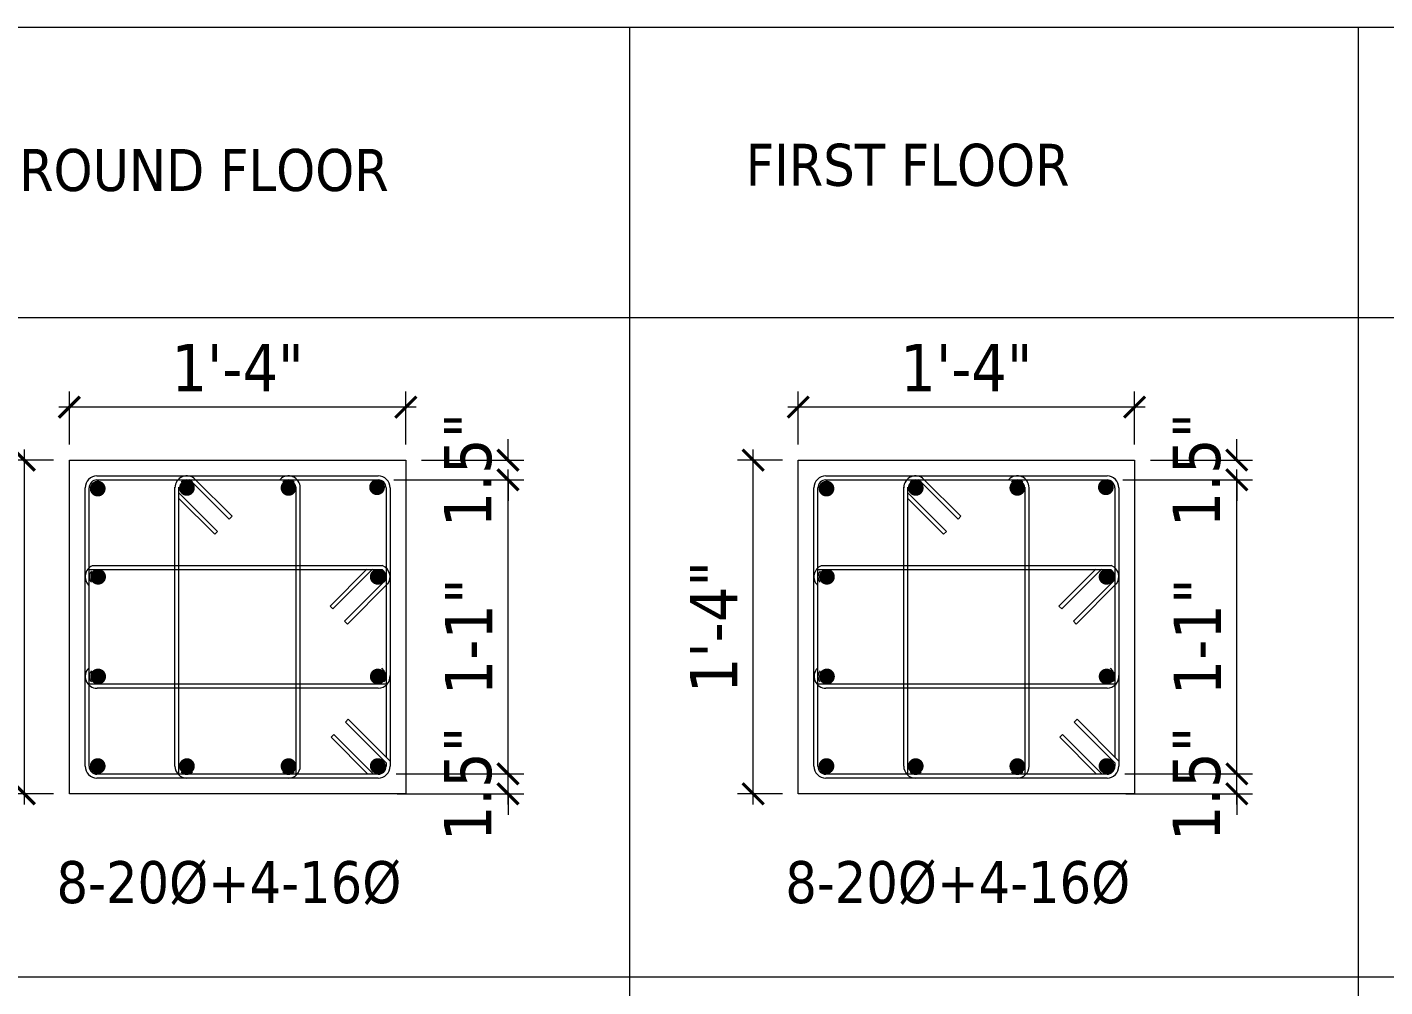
# Model space of a CAD drawing. Header units: inches. Extents: x 130993 to 274375, y -5108 to 103559.
# Drawn here: x 134606.3 to 134864.6, y 50715.5 to 50898.1 of the extents above; entities that cross this region are included whole.
import ezdxf

# ---------------------------------------------------------------- set-up
doc = ezdxf.new("R2010")
doc.units = ezdxf.units.IN
doc.header["$MEASUREMENT"] = 0
doc.header["$PDMODE"] = 2
doc.header["$PDSIZE"] = -3
for name, color, linetype, lineweight in [('DIMENSION', 142, 'Continuous', 20), ('HATCH', 9, 'Continuous', 9), ('TEXT', 181, 'Continuous', 13)]:
    doc.layers.add(name, color=color, linetype=linetype, lineweight=lineweight)
doc.layers.add('FRAME', color=7, linetype='Continuous')
doc.styles.add('TAHOMA', font='tahoma.ttf', dxfattribs={"height": 9})
doc.dimstyles.new('1-2', dxfattribs={"dimscale": 0, "dimtxt": 8, "dimasz": 4, "dimexe": 3, "dimexo": 3, "dimgap": 3, "dimtad": 1, "dimdec": 0, "dimlfac": 0.25, "dimzin": 3, "dimdsep": 46, "dimlunit": 4, "dimtxsty": 'TAHOMA', "dimblk1": 'ARCHTICK', "dimblk2": 'ARCHTICK', "dimsah": 1, "dimcen": 0, "dimdle": 2, "dimclrd": 6, "dimclre": 6, "dimclrt": 7, "dimadec": 0, "dimazin": 0, "dimtfac": 0.333333, "dimtdec": 0, "dimtix": 1, "dimtofl": 0, "dimtmove": 0, "dimatfit": 2, "dimfxl": 1, "dimtolj": 1, "dimtzin": 0, "dimlwd": -1, "dimlwe": -1, "dimarcsym": 0})

# ---------------------------------------------------------------- blocks, each defined once
blk = doc.blocks.new('_ArchTick')
at = {"color": 0, "linetype": 'ByBlock', "const_width": 0.15}
blk.add_lwpolyline([(-0.5, -0.5), (0.5, 0.5)], dxfattribs=at)
blk = doc.blocks.new('*D1347')
at = {"layer": 'Defpoints', "color": 0, "ltscale": 10}
for p in [(134673.47, 50756.03), (134673.66, 50752.23), (134697.78, 50752.23)]:
    blk.add_point(p, dxfattribs=at)
at = {"layer": 'DIMENSION', "color": 6, "ltscale": 10}
for p, q in [((134697.78, 50756.03), (134697.78, 50760.03)), ((134676.47, 50756.03), (134700.78, 50756.03)), ((134676.66, 50752.23), (134700.78, 50752.23)), ((134697.78, 50752.23), (134697.78, 50748.23))]:
    blk.add_line(p, q, dxfattribs=at)
at = {"layer": 'DIMENSION', "color": 6, "ltscale": 10, "xscale": 4, "yscale": 4, "zscale": 4}
for p, rotation in [((134697.78, 50756.03), 270), ((134697.78, 50752.23), 90)]:
    blk.add_blockref('_ArchTick', p, dxfattribs=dict(at, rotation=rotation))
at = {"layer": 'DIMENSION', "color": 7, "ltscale": 10, "insert": (134690.17, 50754.13), "char_height": 9, "attachment_point": 5, "rotation": 90, "style": 'TAHOMA'}
blk.add_mtext('\\A1;1.5"', dxfattribs=at)
blk = doc.blocks.new('*D1348')
at = {"layer": 'Defpoints', "color": 0, "ltscale": 10}
for p in [(134678.33, 50815.73), (134697.78, 50815.73), (134673.08, 50811.98)]:
    blk.add_point(p, dxfattribs=at)
at = {"layer": 'DIMENSION', "color": 6, "ltscale": 10}
for p, q in [((134697.78, 50815.73), (134697.78, 50819.73)), ((134681.33, 50815.73), (134700.78, 50815.73)), ((134676.08, 50811.98), (134700.78, 50811.98)), ((134697.78, 50811.98), (134697.78, 50807.98))]:
    blk.add_line(p, q, dxfattribs=at)
at = {"layer": 'DIMENSION', "color": 6, "ltscale": 10, "xscale": 4, "yscale": 4, "zscale": 4}
for p, rotation in [((134697.78, 50815.73), 270), ((134697.78, 50811.98), 90)]:
    blk.add_blockref('_ArchTick', p, dxfattribs=dict(at, rotation=rotation))
at = {"layer": 'DIMENSION', "color": 7, "ltscale": 10, "insert": (134690.17, 50813.86), "char_height": 9, "attachment_point": 5, "rotation": 90, "style": 'TAHOMA'}
blk.add_mtext('\\A1;1.5"', dxfattribs=at)
blk = doc.blocks.new('*D1349')
at = {"layer": 'Defpoints', "color": 0, "ltscale": 10}
for p in [(134673.08, 50811.98), (134697.78, 50811.98), (134673.66, 50752.23)]:
    blk.add_point(p, dxfattribs=at)
at = {"layer": 'DIMENSION', "color": 6, "ltscale": 10}
for p, q in [((134697.78, 50750.23), (134697.78, 50813.98)), ((134676.08, 50811.98), (134700.78, 50811.98)), ((134676.66, 50752.23), (134700.78, 50752.23))]:
    blk.add_line(p, q, dxfattribs=at)
at = {"layer": 'DIMENSION', "color": 6, "ltscale": 10, "xscale": 4, "yscale": 4, "zscale": 4}
for p, rotation in [((134697.78, 50811.98), 90), ((134697.78, 50752.23), 270)]:
    blk.add_blockref('_ArchTick', p, dxfattribs=dict(at, rotation=rotation))
at = {"layer": 'DIMENSION', "color": 7, "ltscale": 10, "insert": (134690.26, 50782.11), "char_height": 9, "attachment_point": 5, "rotation": 90, "style": 'TAHOMA'}
blk.add_mtext('\\A1;1-1"', dxfattribs=at)
blk = doc.blocks.new('*D1350')
at = {"layer": 'Defpoints', "color": 0, "ltscale": 10}
for p in [(134605.76, 50815.73), (134614.33, 50815.73), (134614.33, 50752.23)]:
    blk.add_point(p, dxfattribs=at)
at = {"layer": 'DIMENSION', "color": 6, "ltscale": 10}
for p, q in [((134611.33, 50815.73), (134602.76, 50815.73)), ((134605.76, 50750.23), (134605.76, 50817.73)), ((134611.33, 50752.23), (134602.76, 50752.23))]:
    blk.add_line(p, q, dxfattribs=at)
at = {"layer": 'DIMENSION', "color": 6, "ltscale": 10, "xscale": 4, "yscale": 4, "zscale": 4}
for p, rotation in [((134605.76, 50815.73), 90), ((134605.76, 50752.23), 270)]:
    blk.add_blockref('_ArchTick', p, dxfattribs=dict(at, rotation=rotation))
at = {"layer": 'DIMENSION', "color": 7, "ltscale": 10, "insert": (134598.24, 50783.98), "char_height": 9, "attachment_point": 5, "rotation": 90, "style": 'TAHOMA'}
blk.add_mtext('\\A1;1\'-4"', dxfattribs=at)
blk = doc.blocks.new('*D1351')
at = {"layer": 'Defpoints', "color": 0, "ltscale": 10}
for p in [(134614.33, 50825.82), (134614.33, 50815.73), (134678.33, 50815.73)]:
    blk.add_point(p, dxfattribs=at)
at = {"layer": 'DIMENSION', "color": 6, "ltscale": 10}
for p, q in [((134614.33, 50818.73), (134614.33, 50828.82)), ((134678.33, 50818.73), (134678.33, 50828.82)), ((134680.33, 50825.82), (134612.33, 50825.82))]:
    blk.add_line(p, q, dxfattribs=at)
at = {"layer": 'DIMENSION', "color": 6, "ltscale": 10, "xscale": 4, "yscale": 4, "zscale": 4, "rotation": 180}
blk.add_blockref('_ArchTick', (134614.33, 50825.82), dxfattribs=at)
at = {"layer": 'DIMENSION', "color": 6, "ltscale": 10, "xscale": 4, "yscale": 4, "zscale": 4}
blk.add_blockref('_ArchTick', (134678.33, 50825.82), dxfattribs=at)
at = {"layer": 'DIMENSION', "color": 7, "ltscale": 10, "insert": (134646.33, 50833.34), "char_height": 9, "attachment_point": 5, "style": 'TAHOMA'}
blk.add_mtext('\\A1;1\'-4"', dxfattribs=at)
blk = doc.blocks.new('*D1352')
at = {"layer": 'Defpoints', "color": 0, "ltscale": 10}
for p in [(134812.12, 50756.03), (134812.31, 50752.23), (134836.42, 50752.23)]:
    blk.add_point(p, dxfattribs=at)
at = {"layer": 'DIMENSION', "color": 6, "ltscale": 10}
for p, q in [((134836.42, 50756.03), (134836.42, 50760.03)), ((134815.12, 50756.03), (134839.42, 50756.03)), ((134815.31, 50752.23), (134839.42, 50752.23)), ((134836.42, 50752.23), (134836.42, 50748.23))]:
    blk.add_line(p, q, dxfattribs=at)
at = {"layer": 'DIMENSION', "color": 6, "ltscale": 10, "xscale": 4, "yscale": 4, "zscale": 4}
for p, rotation in [((134836.42, 50756.03), 270), ((134836.42, 50752.23), 90)]:
    blk.add_blockref('_ArchTick', p, dxfattribs=dict(at, rotation=rotation))
at = {"layer": 'DIMENSION', "color": 7, "ltscale": 10, "insert": (134828.82, 50754.13), "char_height": 9, "attachment_point": 5, "rotation": 90, "style": 'TAHOMA'}
blk.add_mtext('\\A1;1.5"', dxfattribs=at)
blk = doc.blocks.new('*D1353')
at = {"layer": 'Defpoints', "color": 0, "ltscale": 10}
for p in [(134816.98, 50815.73), (134836.42, 50815.73), (134811.73, 50811.98)]:
    blk.add_point(p, dxfattribs=at)
at = {"layer": 'DIMENSION', "color": 6, "ltscale": 10}
for p, q in [((134836.42, 50815.73), (134836.42, 50819.73)), ((134819.98, 50815.73), (134839.42, 50815.73)), ((134814.73, 50811.98), (134839.42, 50811.98)), ((134836.42, 50811.98), (134836.42, 50807.98))]:
    blk.add_line(p, q, dxfattribs=at)
at = {"layer": 'DIMENSION', "color": 6, "ltscale": 10, "xscale": 4, "yscale": 4, "zscale": 4}
for p, rotation in [((134836.42, 50815.73), 270), ((134836.42, 50811.98), 90)]:
    blk.add_blockref('_ArchTick', p, dxfattribs=dict(at, rotation=rotation))
at = {"layer": 'DIMENSION', "color": 7, "ltscale": 10, "insert": (134828.82, 50813.86), "char_height": 9, "attachment_point": 5, "rotation": 90, "style": 'TAHOMA'}
blk.add_mtext('\\A1;1.5"', dxfattribs=at)
blk = doc.blocks.new('*D1354')
at = {"layer": 'Defpoints', "color": 0, "ltscale": 10}
for p in [(134811.73, 50811.98), (134836.42, 50811.98), (134812.31, 50752.23)]:
    blk.add_point(p, dxfattribs=at)
at = {"layer": 'DIMENSION', "color": 6, "ltscale": 10}
for p, q in [((134836.42, 50750.23), (134836.42, 50813.98)), ((134814.73, 50811.98), (134839.42, 50811.98)), ((134815.31, 50752.23), (134839.42, 50752.23))]:
    blk.add_line(p, q, dxfattribs=at)
at = {"layer": 'DIMENSION', "color": 6, "ltscale": 10, "xscale": 4, "yscale": 4, "zscale": 4}
for p, rotation in [((134836.42, 50811.98), 90), ((134836.42, 50752.23), 270)]:
    blk.add_blockref('_ArchTick', p, dxfattribs=dict(at, rotation=rotation))
at = {"layer": 'DIMENSION', "color": 7, "ltscale": 10, "insert": (134828.91, 50782.11), "char_height": 9, "attachment_point": 5, "rotation": 90, "style": 'TAHOMA'}
blk.add_mtext('\\A1;1-1"', dxfattribs=at)
blk = doc.blocks.new('*D1355')
at = {"layer": 'Defpoints', "color": 0, "ltscale": 10}
for p in [(134744.41, 50815.73), (134752.98, 50815.73), (134752.98, 50752.23)]:
    blk.add_point(p, dxfattribs=at)
at = {"layer": 'DIMENSION', "color": 6, "ltscale": 10}
for p, q in [((134749.98, 50815.73), (134741.41, 50815.73)), ((134744.41, 50750.23), (134744.41, 50817.73)), ((134749.98, 50752.23), (134741.41, 50752.23))]:
    blk.add_line(p, q, dxfattribs=at)
at = {"layer": 'DIMENSION', "color": 6, "ltscale": 10, "xscale": 4, "yscale": 4, "zscale": 4}
for p, rotation in [((134744.41, 50815.73), 90), ((134744.41, 50752.23), 270)]:
    blk.add_blockref('_ArchTick', p, dxfattribs=dict(at, rotation=rotation))
at = {"layer": 'DIMENSION', "color": 7, "ltscale": 10, "insert": (134736.89, 50783.98), "char_height": 9, "attachment_point": 5, "rotation": 90, "style": 'TAHOMA'}
blk.add_mtext('\\A1;1\'-4"', dxfattribs=at)
blk = doc.blocks.new('*D1356')
at = {"layer": 'Defpoints', "color": 0, "ltscale": 10}
for p in [(134752.98, 50825.82), (134752.98, 50815.73), (134816.98, 50815.73)]:
    blk.add_point(p, dxfattribs=at)
at = {"layer": 'DIMENSION', "color": 6, "ltscale": 10}
for p, q in [((134752.98, 50818.73), (134752.98, 50828.82)), ((134816.98, 50818.73), (134816.98, 50828.82)), ((134818.98, 50825.82), (134750.98, 50825.82))]:
    blk.add_line(p, q, dxfattribs=at)
at = {"layer": 'DIMENSION', "color": 6, "ltscale": 10, "xscale": 4, "yscale": 4, "zscale": 4, "rotation": 180}
blk.add_blockref('_ArchTick', (134752.98, 50825.82), dxfattribs=at)
at = {"layer": 'DIMENSION', "color": 6, "ltscale": 10, "xscale": 4, "yscale": 4, "zscale": 4}
blk.add_blockref('_ArchTick', (134816.98, 50825.82), dxfattribs=at)
at = {"layer": 'DIMENSION', "color": 7, "ltscale": 10, "insert": (134784.98, 50833.34), "char_height": 9, "attachment_point": 5, "style": 'TAHOMA'}
blk.add_mtext('\\A1;1\'-4"', dxfattribs=at)

msp = doc.modelspace()

# ---------------------------------------------------------------- linework, layer by layer
at = {"layer": 'DIMENSION', "lineweight": 15}
for points in [[(134678.33, 50815.73), (134678.33, 50752.23), (134614.33, 50752.23), (134614.33, 50815.73)], [(134816.98, 50815.73), (134816.98, 50752.23), (134752.98, 50752.23), (134752.98, 50815.73)]]:
    msp.add_lwpolyline(points, close=True, dxfattribs=at)
at = {"layer": 'FRAME', "color": 5, "linetype": 'Continuous', "lineweight": 20}
for p, q in [((134352.16, 50898.11), (135276.85, 50898.13)), ((134720.89, 50898.12), (134720.89, 50215.08)), ((134859.53, 50898.12), (134859.54, 50215.08)), ((134352.18, 50842.88), (135276.85, 50842.9)), ((135276.85, 50717.34), (134352.16, 50717.34))]:
    msp.add_line(p, q, dxfattribs=at)
at = {"layer": 'HATCH', "lineweight": 5, "ltscale": 50}
for p, q in [((134619.58, 50812.73), (134673.08, 50812.73)), ((134619.58, 50811.98), (134673.08, 50811.98)), ((134634.42, 50757.48), (134634.42, 50810.61)), ((134635.17, 50755.98), (134635.17, 50810.61)), ((134644.74, 50804.53), (134637.2, 50812.07)), ((134645.27, 50805.06), (134638.26, 50812.07)), ((134657.5, 50755.8), (134657.5, 50810.61)), ((134758.23, 50812.73), (134811.73, 50812.73)), ((134758.23, 50811.98), (134811.73, 50811.98)), ((134773.06, 50757.48), (134773.06, 50810.61)), ((134773.81, 50755.98), (134773.81, 50810.61)), ((134783.39, 50804.53), (134775.84, 50812.07)), ((134783.92, 50805.06), (134776.9, 50812.07)), ((134796.15, 50755.8), (134796.15, 50810.61)), ((134617.33, 50757.48), (134617.33, 50810.48)), ((134618.08, 50757.48), (134618.08, 50810.48)), ((134642.52, 50802.16), (134635.17, 50809.52)), ((134641.99, 50801.63), (134635.17, 50808.46)), ((134658.25, 50757.48), (134658.25, 50810.48)), ((134674.58, 50810.48), (134674.58, 50759.21)), ((134675.33, 50810.48), (134675.33, 50757.48)), ((134755.98, 50757.48), (134755.98, 50810.48)), ((134756.73, 50757.48), (134756.73, 50810.48)), ((134781.17, 50802.16), (134773.81, 50809.52)), ((134780.64, 50801.63), (134773.81, 50808.46)), ((134796.9, 50757.48), (134796.9, 50810.48)), ((134813.23, 50810.48), (134813.23, 50759.21)), ((134813.98, 50810.48), (134813.98, 50757.48)), ((134645.27, 50805.06), (134644.74, 50804.53)), ((134783.92, 50805.06), (134783.39, 50804.53)), ((134642.52, 50802.16), (134641.99, 50801.63)), ((134781.17, 50802.16), (134780.64, 50801.63)), ((134673.99, 50795.62), (134618.68, 50795.62)), ((134673.97, 50795.85), (134673.98, 50795.85)), ((134812.63, 50795.62), (134757.33, 50795.62)), ((134812.62, 50795.85), (134812.63, 50795.85)), ((134673.89, 50794.87), (134618.08, 50794.87)), ((134663.93, 50787.97), (134670.94, 50794.98)), ((134664.46, 50787.44), (134672, 50794.98)), ((134666.68, 50785.08), (134674.42, 50792.81)), ((134673.89, 50794.87), (134674.14, 50794.62)), ((134812.54, 50794.87), (134756.73, 50794.87)), ((134802.58, 50787.97), (134809.59, 50794.98)), ((134803.11, 50787.44), (134810.65, 50794.98)), ((134805.33, 50785.08), (134813.06, 50792.81)), ((134812.54, 50794.87), (134812.79, 50794.62)), ((134667.21, 50784.55), (134674.9, 50792.23)), ((134805.86, 50784.55), (134813.54, 50792.23)), ((134663.93, 50787.97), (134664.46, 50787.44)), ((134802.58, 50787.97), (134803.11, 50787.44)), ((134666.68, 50785.08), (134667.21, 50784.55)), ((134805.33, 50785.08), (134805.86, 50784.55)), ((134673.68, 50776.12), (134674.15, 50775.65)), ((134673.98, 50776.87), (134673.99, 50776.87)), ((134812.32, 50776.12), (134812.8, 50775.65)), ((134812.63, 50776.87), (134812.63, 50776.87)), ((134674.58, 50773.09), (134618.08, 50773.09)), ((134673.09, 50772.34), (134619.59, 50772.34)), ((134813.23, 50773.09), (134756.73, 50773.09)), ((134811.74, 50772.34), (134758.24, 50772.34)), ((134666.85, 50765.89), (134667.38, 50766.42)), ((134666.85, 50765.89), (134674.58, 50758.15)), ((134667.38, 50766.42), (134675.33, 50758.46)), ((134805.5, 50765.89), (134806.03, 50766.42)), ((134805.5, 50765.89), (134813.23, 50758.15)), ((134806.03, 50766.42), (134813.98, 50758.46)), ((134664.1, 50762.99), (134664.63, 50763.52)), ((134664.1, 50762.99), (134671.11, 50755.98)), ((134664.63, 50763.52), (134672.17, 50755.98)), ((134802.75, 50762.99), (134803.28, 50763.52)), ((134802.75, 50762.99), (134809.76, 50755.98)), ((134803.28, 50763.52), (134810.82, 50755.98)), ((134674.58, 50758.15), (134674.58, 50757.48)), ((134813.23, 50758.15), (134813.23, 50757.48)), ((134673.08, 50755.98), (134619.58, 50755.98)), ((134673.08, 50755.23), (134619.58, 50755.23)), ((134811.73, 50755.98), (134758.23, 50755.98)), ((134811.73, 50755.23), (134758.23, 50755.23))]:
    msp.add_line(p, q, dxfattribs=at)
at = {"layer": 'HATCH', "lineweight": 5, "ltscale": 50, "const_width": 1.5}
for points in [[(134619.72, 50811.07, 1), (134619.72, 50809.57, 1)], [(134636.69, 50811.2, 1), (134636.69, 50809.7, 1)], [(134656.02, 50811.2, 1), (134656.02, 50809.7, 1)], [(134672.86, 50811.33, 1), (134672.86, 50809.83, 1)], [(134758.36, 50811.07, 1), (134758.36, 50809.57, 1)], [(134775.34, 50811.2, 1), (134775.34, 50809.7, 1)], [(134794.67, 50811.2, 1), (134794.67, 50809.7, 1)], [(134811.51, 50811.33, 1), (134811.51, 50809.83, 1)], [(134619.26, 50794.07, 1), (134620.32, 50793.01, 1)], [(134672.46, 50794.06, 1), (134673.52, 50793, 1)], [(134757.91, 50794.07, 1), (134758.97, 50793.01, 1)], [(134811.11, 50794.06, 1), (134812.17, 50793, 1)], [(134619.27, 50775.1, 1), (134620.33, 50774.03, 1)], [(134672.47, 50775.09, 1), (134673.53, 50774.03, 1)], [(134757.92, 50775.1, 1), (134758.98, 50774.03, 1)], [(134811.12, 50775.09, 1), (134812.18, 50774.03, 1)], [(134619.72, 50758.27, 1), (134619.72, 50756.77, 1)], [(134636.69, 50756.76, -1), (134636.69, 50758.26, -1)], [(134656.02, 50756.76, -1), (134656.02, 50758.26, -1)], [(134673, 50758.27, 1), (134673, 50756.77, 1)], [(134758.36, 50758.27, 1), (134758.36, 50756.77, 1)], [(134775.34, 50756.76, -1), (134775.34, 50758.26, -1)], [(134794.67, 50756.76, -1), (134794.67, 50758.26, -1)], [(134811.64, 50758.27, 1), (134811.64, 50756.77, 1)]]:
    msp.add_lwpolyline(points, format="xyb", close=True, dxfattribs=at)
at = {"layer": 'HATCH', "lineweight": 5, "ltscale": 50}
for centre, radius, start, end in [((134619.58, 50810.48), 2.25, 90, 180), ((134619.58, 50810.48), 1.5, 90, 180), ((134636.67, 50810.48), 2.25, 45, 180), ((134636.67, 50810.48), 1.5, 45, 135), ((134656, 50810.48), 2.25, 0, 135), ((134656, 50810.48), 1.5, 45, 135), ((134673.08, 50810.48), 2.25, 0, 90), ((134673.08, 50810.48), 1.5, 0, 90), ((134758.23, 50810.48), 2.25, 90, 180), ((134758.23, 50810.48), 1.5, 90, 180), ((134775.31, 50810.48), 2.25, 45, 180), ((134775.31, 50810.48), 1.5, 45, 135), ((134794.65, 50810.48), 2.25, 0, 135), ((134794.65, 50810.48), 1.5, 45, 135), ((134811.73, 50810.48), 2.25, 0, 90), ((134811.73, 50810.48), 1.5, 0, 90), ((134619.58, 50793.56), 2.25, 113.6484, 225), ((134673.08, 50793.56), 2.25, 323.6257, 66.3516), ((134758.23, 50793.56), 2.25, 113.6484, 225), ((134811.73, 50793.56), 2.25, 323.6257, 66.3516), ((134619.58, 50793.56), 1.5, 135, 225), ((134673.08, 50793.56), 1.5, 315, 45), ((134758.23, 50793.56), 1.5, 135, 225), ((134811.73, 50793.56), 1.5, 315, 45), ((134619.59, 50774.59), 2.25, 135, 270), ((134619.59, 50774.59), 1.5, 135, 225), ((134673.09, 50774.59), 2.25, 270, 4.8171), ((134673.09, 50774.59), 1.5, 315, 45), ((134758.24, 50774.59), 2.25, 135, 270), ((134758.24, 50774.59), 1.5, 135, 225), ((134811.74, 50774.59), 2.25, 270, 4.8171), ((134811.74, 50774.59), 1.5, 315, 45), ((134619.58, 50757.48), 2.25, 180, 270), ((134619.58, 50757.48), 1.5, 180, 270), ((134636.67, 50757.48), 2.25, 180, 270), ((134636.67, 50757.48), 1.5, 225, 315), ((134656, 50757.48), 1.5, 225, 315), ((134656, 50757.48), 2.25, 270, 0), ((134673.08, 50757.48), 2.25, 270, 0), ((134673.08, 50757.48), 1.5, 270, 0), ((134758.23, 50757.48), 2.25, 180, 270), ((134758.23, 50757.48), 1.5, 180, 270), ((134775.31, 50757.48), 2.25, 180, 270), ((134775.31, 50757.48), 1.5, 225, 315), ((134794.65, 50757.48), 1.5, 225, 315), ((134794.65, 50757.48), 2.25, 270, 0), ((134811.73, 50757.48), 2.25, 270, 0), ((134811.73, 50757.48), 1.5, 270, 0)]:
    msp.add_arc(centre, radius, start, end, dxfattribs=at)

# ---------------------------------------------------------------- texts
at = {"layer": 'TEXT', "linetype": 'Continuous', "char_height": 8, "attachment_point": 4, "style": 'TAHOMA'}
for s, insert in [('FIRST FLOOR', (134742.98, 50871.86)), ('GROUND FLOOR', (134597.45, 50870.88)), ('8-20%%C+4-16%%C', (134611.88, 50735.25)), ('8-20%%C+4-16%%C', (134750.53, 50735.25))]:
    msp.add_mtext(s, dxfattribs=dict(at, insert=insert))

# ---------------------------------------------------------------- dimensions: what is measured, and where the dimension line sits
at = {"layer": 'DIMENSION', "ltscale": 10}
for base, p1, p2, picture, middle in [((134614.33, 50825.82), (134678.33, 50815.73), (134614.33, 50815.73), '*D1351', (134646.33, 50833.34)), ((134752.98, 50825.82), (134816.98, 50815.73), (134752.98, 50815.73), '*D1356', (134784.98, 50833.34))]:
    dim = msp.add_linear_dim(base=base, p1=p1, p2=p2, dimstyle='1-2', override={"dimscale": 1}, dxfattribs=at)
    dim.commit()
    dim.dimension.update_dxf_attribs({"geometry": picture, "text_midpoint": middle})
for base, p1, p2, text, picture, middle in [((134697.78, 50815.73), (134673.08, 50811.98), (134678.33, 50815.73), '1.5"', '*D1348', (134690.17, 50813.86)), ((134836.42, 50815.73), (134811.73, 50811.98), (134816.98, 50815.73), '1.5"', '*D1353', (134828.82, 50813.86)), ((134697.78, 50811.98), (134673.66, 50752.23), (134673.08, 50811.98), '1-1"', '*D1349', (134690.26, 50782.11)), ((134836.42, 50811.98), (134812.31, 50752.23), (134811.73, 50811.98), '1-1"', '*D1354', (134828.91, 50782.11)), ((134697.78, 50752.23), (134673.47, 50756.03), (134673.66, 50752.23), '1.5"', '*D1347', (134690.17, 50754.13)), ((134836.42, 50752.23), (134812.12, 50756.03), (134812.31, 50752.23), '1.5"', '*D1352', (134828.82, 50754.13))]:
    dim = msp.add_linear_dim(base=base, p1=p1, p2=p2, angle=270, text=text, dimstyle='1-2', override={"dimscale": 1}, dxfattribs=at)
    dim.commit()
    dim.dimension.update_dxf_attribs({"geometry": picture, "text_midpoint": middle})
for base, p1, p2, picture, middle in [((134605.76, 50815.73), (134614.33, 50752.23), (134614.33, 50815.73), '*D1350', (134598.24, 50783.98)), ((134744.41, 50815.73), (134752.98, 50752.23), (134752.98, 50815.73), '*D1355', (134736.89, 50783.98))]:
    dim = msp.add_linear_dim(base=base, p1=p1, p2=p2, angle=90, dimstyle='1-2', override={"dimscale": 1}, dxfattribs=at)
    dim.commit()
    dim.dimension.update_dxf_attribs({"geometry": picture, "text_midpoint": middle})

doc.saveas('drawing.dxf')
